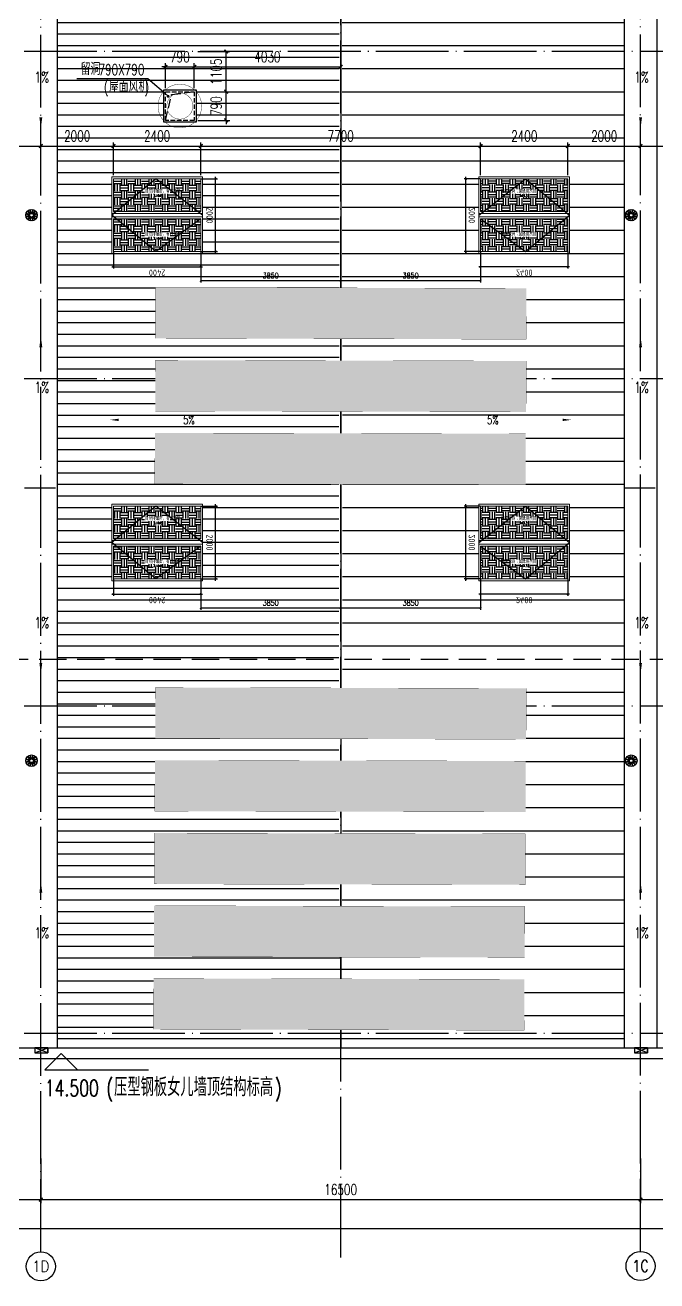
# Model space of a CAD drawing. Extents: x -1313754 to 847533, y 489853 to 941203.
# Drawn here: x 322113 to 339496, y 735017 to 769546 of the extents above; entities that cross this region are included whole.
import ezdxf
from ezdxf.enums import TextEntityAlignment as Align

# ---------------------------------------------------------------- set-up
doc = ezdxf.new("R2010")
doc.units = 0
doc.header["$LTSCALE"] = 1000
doc.header["$MEASUREMENT"] = 0
for name, pattern in [('DASH', [0.35, 0.25, -0.1]), ('DOTE', [2.42, 2, -0.2, 0.02, -0.2]), ('HIDDEN', [9.525, 6.35, -3.175])]:
    doc.linetypes.add(name, pattern=pattern)
doc.layers.get('Defpoints').update_dxf_attribs({"color": 210})
for name, color, linetype in [('99平面图例外参$0$A-HATCH-2', 251, 'Continuous'), ('A-AXIS-D', 1, 'Continuous'), ('A-AXIS-DOTE', 14, 'DOTE'), ('A-AXIS-DP', 126, 'Continuous'), ('A-AXIS-SYMB', 3, 'Continuous'), ('A-DRAIN', 142, 'Continuous'), ('A-HATCH-2', 251, 'Continuous'), ('A-LIN-V', 9, 'Continuous'), ('A-SFCE', 30, 'Continuous'), ('A-WINDOW', 140, 'Continuous'), ('AS-COLN', 6, 'Continuous'), ('AS-WALL', 40, 'Continuous'), ('AS-结构边线层', 200, 'Continuous'), ('DIM_SYMB', 3, 'Continuous'), ('E-电气标注', 84, 'Continuous'), ('PUB_TEXT', 7, 'Continuous'), ('SPACE', 7, 'Continuous'), ('SPACE_HATCH', 8, 'Continuous'), ('参考线', 8, 'Continuous'), ('外框', 1, 'HIDDEN'), ('暖通', 7, 'Continuous'), ('虹吸溢流', 3, 'Continuous'), ('虹吸雨水斗', 6, 'Continuous'), ('虹吸雨水标注XT', 7, 'Continuous')]:
    doc.layers.add(name, color=color, linetype=linetype)
doc.layers.add('A-加建区域', color=47, linetype='Continuous', plot=False)
doc.layers.add('成型线', color=3, linetype='Continuous', lineweight=18)
doc.styles.add('_TCH_AXIS', font='COMPLEX', dxfattribs={"bigfont": 'GBCBIG'})
doc.styles.add('_TCH_DIM', font='SIMPLEX', dxfattribs={"bigfont": 'GBCBIG'})
doc.styles.add('_TCH_DIM_T3', font='SIMPLEX', dxfattribs={"width": 0.705882, "bigfont": 'GBCBIG'})
doc.styles.add('_TCH_SPACE', font='SIMPLEX', dxfattribs={"height": 5, "bigfont": 'GBCBIG'})
doc.styles.get("Standard").update_dxf_attribs({"font": 'gbenor.shx', "bigfont": 'gbcbig.shx'})
doc.dimstyles.new('_TCH_ARCH&&100', dxfattribs={"dimtxt": 297.5, "dimasz": 100, "dimexe": 100, "dimexo": 100, "dimgap": 126.25, "dimtad": 1, "dimdec": 0, "dimzin": 0, "dimdsep": 46, "dimtxsty": '_TCH_DIM_T3', "dimblk": 'ARCHTICK', "dimcen": 0.09, "dimclrt": 7, "dimazin": 2, "dimtfac": 1, "dimtdec": 0, "dimtix": 1, "dimtmove": 2, "dimatfit": 3, "dimfxl": 0, "dimtolj": 1, "dimtzin": 0, "dimarcsym": 0})
doc.dimstyles.new('_TCH_ARCH&&50', dxfattribs={"dimtxt": 148.75, "dimasz": 50, "dimexe": 50, "dimexo": 50, "dimgap": 63.125, "dimtad": 1, "dimdec": 0, "dimzin": 0, "dimdsep": 46, "dimtxsty": '_TCH_DIM_T3', "dimblk": 'ARCHTICK', "dimcen": 0.09, "dimclrt": 7, "dimazin": 2, "dimtfac": 1, "dimtdec": 0, "dimtix": 1, "dimtmove": 2, "dimatfit": 3, "dimfxl": 0, "dimtolj": 1, "dimtzin": 0, "dimarcsym": 0})
doc.dimstyles.new('_TCH_ARCH&&80', dxfattribs={"dimtxt": 238, "dimasz": 80, "dimexe": 80, "dimexo": 80, "dimgap": 101, "dimtad": 1, "dimdec": 0, "dimzin": 0, "dimdsep": 46, "dimtxsty": '_TCH_DIM_T3', "dimblk": 'ARCHTICK', "dimcen": 0.09, "dimclrt": 7, "dimazin": 2, "dimtfac": 1, "dimtdec": 0, "dimtix": 1, "dimtmove": 2, "dimatfit": 3, "dimfxl": 0, "dimtolj": 1, "dimtzin": 0, "dimarcsym": 0})
pattern_1 = [(0, (0, 0), (187.5, 187.5), [187.5, -187.5]), (0, (0, 70.31), (187.5, 187.5), [187.5, -187.5]), (0, (0, 140.62), (187.5, 187.5), [187.5, -187.5]), (90, (23.44, 164.06), (-187.5, 187.5), [187.5, -187.5]), (90, (93.75, 164.06), (-187.5, 187.5), [187.5, -187.5]), (90, (164.06, 164.06), (-187.5, 187.5), [187.5, -187.5])]

# ---------------------------------------------------------------- blocks, each defined once
blk = doc.blocks.new('rrrrrrrrrrrrrrrrrrrrr')
at = {"layer": 'A-HATCH-2'}
h = blk.add_hatch(dxfattribs=at)
h.set_pattern_fill('ANSI31', color=256, scale=200, angle=135)
h.set_pattern_definition([(180, (-500100, 0), (-3e-14, -317.5), [])])
h.paths.add_polyline_path([(-177104.2, 832220), (-169304.2, 832220), (-169304.2, 830430), (-169359, 746374.3), (-169304.2, 741420), (-177104.2, 741420)])
h = blk.add_hatch(dxfattribs=at)
h.set_pattern_fill('ANSI31', color=256, scale=400, angle=135)
h.set_pattern_definition([(180, (-500100, 0), (-6e-14, -635), [])])
h.paths.add_polyline_path([(-161504.2, 832220), (-169304.2, 832220), (-169304.2, 830430), (-169249.4, 746374.3), (-169304.2, 741420), (-161504.2, 741420)])
at = {"layer": 'A-AXIS-SYMB'}
for p, q in [((-176992.6, 741270), (-177442.6, 740820)), ((-176992.6, 741270), (-176542.6, 740820)), ((-177442.6, 740820), (-174592.6, 740820))]:
    blk.add_line(p, q, dxfattribs=at)
for points in [[(-173720, 758691.6, 0, 0, 0), (-175650, 758691.6, 0, 64, 0), (-175410, 758691.6, 0, 0, 0)], [(-164888.4, 758691.6, 0, 0, 0), (-162958.4, 758691.6, 0, 64, 0), (-163198.4, 758691.6, 0, 0, 0)]]:
    blk.add_lwpolyline(points, format="xyseb", dxfattribs=at)
at = {"layer": 'A-LIN-V'}
for points in [[(-177104.2, 832220), (-177104.2, 741420)], [(-161504.2, 832220), (-161504.2, 741420)], [(-160604.2, 832220), (-160604.2, 741420)]]:
    blk.add_lwpolyline(points, dxfattribs=at)
at = {"layer": 'A-SFCE'}
blk.add_line((-169304.2, 832220), (-169304.2, 741420), dxfattribs=at)
for points in [[(-144154.1, 741120), (-254654.1, 741120), (-254654.1, 757820)], [(-144154.1, 741420), (-254354.1, 741420), (-254354.1, 757520)]]:
    blk.add_lwpolyline(points, dxfattribs=at)
at = {"layer": 'PUB_TEXT', "style": '_TCH_DIM', "width": 0.705882}
for s, height, p in [('5%', 238, (-173636, 758572.6)), ('5%', 238, (-165276.4, 758572.6)), ('14.500', 446.25, (-177443.4, 740095)), ('(', 446.2, (-175748.4, 740095)), (')', 446.2, (-171115, 740095))]:
    blk.add_text(s, height=height, dxfattribs=at).set_placement(p)
at = {"layer": 'PUB_TEXT', "style": '_TCH_DIM'}
blk.add_text('压型钢板女儿墙顶结构标高', height=506.383, dxfattribs=at).set_placement((-175538.4, 740095))
blk = doc.blocks.new('_ArchTick')
at = {"color": 0, "linetype": 'ByBlock', "const_width": 0.4}
blk.add_lwpolyline([(-0.5, -0.5), (0.5, 0.5)], dxfattribs=at)
blk = doc.blocks.new('44')
at = {"layer": 'A-AXIS-DP', "color": 1}
for p, q in [((280302, 745270), (280302, 747370)), ((277446, 744900), (279946, 744900))]:
    blk.add_line(p, q, dxfattribs=at)
for p, xscale, yscale, zscale, rotation in [((280302, 747320), -50.00000000000003, 50.00000000000003, 50.00000000000001, 270), ((280302, 745320), -50.00000000000001, 50.00000000000001, 50.00000000000001, 90), ((279896, 744900), -50, 50, 50, 180)]:
    blk.add_blockref('_ArchTick', p, dxfattribs=dict(at, xscale=xscale, yscale=yscale, zscale=zscale, rotation=rotation))
at = {"layer": 'A-AXIS-DP', "color": 1, "xscale": -50, "yscale": 50, "zscale": 50}
blk.add_blockref('_ArchTick', (277496, 744900), dxfattribs=at)
at = {"layer": 'A-AXIS-DP', "color": 1, "insert": (278696, 744737), "char_height": 175, "attachment_point": 5, "rotation": 180}
blk.add_mtext('\\A1;2400', dxfattribs=at)
blk.add_wipeout([(277446, 745270), (279946, 745270), (279946, 747370), (277446, 747370)]).dxf.layer = '参考线'
at = {"layer": 'SPACE_HATCH'}
h = blk.add_hatch(dxfattribs=at)
h.set_pattern_fill('土壤', color=1, scale=50, style=0)
h.set_pattern_definition(pattern_1)
h.paths.add_polyline_path([(277496, 746420), (279896, 746420), (279896, 747320), (277496, 747320)])
h.paths.add_polyline_path([(278352, 746904), (279057, 746904), (279057, 747034), (278352, 747034)])
h.paths.add_polyline_path([(278591, 746811), (278817, 746811), (278817, 746895), (278591, 746895)])
h = blk.add_hatch(dxfattribs=at)
h.set_pattern_fill('土壤', color=1, scale=50, style=0)
h.set_pattern_definition(pattern_1)
h.paths.add_polyline_path([(277496, 746220), (279896, 746220), (279896, 745320), (277496, 745320)])
h.paths.add_polyline_path([(278352, 745724), (279057, 745724), (279057, 745854), (278352, 745854)])
h.paths.add_polyline_path([(278591, 745631), (278817, 745631), (278817, 745715), (278591, 745715)])
at = {"layer": 'A-AXIS-DP', "color": 1}
for p, q in [((279906, 747320), (280352, 747320)), ((277496, 745320), (277496, 744850)), ((279896, 745320), (279896, 744850)), ((279906, 745320), (280352, 745320))]:
    blk.add_line(p, q, dxfattribs=at)
at = {"layer": '外框'}
for points in [[(279946, 746320), (278658, 747320), (277446, 746320)], [(279896, 746220), (278658, 745320), (277446, 746320)]]:
    blk.add_lwpolyline(points, dxfattribs=at)
at = {"layer": '成型线'}
for p, q in [((279946, 745270), (279946, 747370)), ((277446, 746370), (279946, 746370)), ((277446, 746270), (279946, 746270)), ((277496, 746420), (279896, 746420)), ((277496, 746220), (279896, 746220))]:
    blk.add_line(p, q, dxfattribs=at)
for points in [[(279946, 745270), (277446, 745270), (277446, 747370), (279946, 747370)], [(277496, 746420), (277496, 747320), (279896, 747320), (279896, 746420)], [(279896, 746220), (279896, 745320), (277496, 745320), (277496, 746220)]]:
    blk.add_lwpolyline(points, dxfattribs=at)
at = {"layer": 'A-AXIS-DP', "color": 1, "insert": (280139, 746320), "char_height": 175, "attachment_point": 5, "rotation": 270}
blk.add_mtext('\\A1;2000', dxfattribs=at)
at = {"layer": 'SPACE', "color": 1, "style": '_TCH_SPACE'}
for p in [(278365, 746930), (278365, 745750)]:
    blk.add_text('自然排烟窗，有效面积', height=96.5, dxfattribs=at).set_placement(p)
at = {"layer": 'SPACE', "color": 1, "style": '_TCH_SPACE', "width": 0.705882}
for s, height, p in [('2.16m', 59.5, (278600, 746828)), ('2', 29.8, (278792, 746863)), ('2.16m', 59.5, (278600, 745648)), ('2', 29.8, (278792, 745683))]:
    blk.add_text(s, height=height, dxfattribs=at).set_placement(p)
blk = doc.blocks.new('*D2540')
at = {"layer": 'A-WINDOW', "color": 0, "lineweight": -2}
for p, q in [((293946, 817220), (293946, 816470)), ((297796, 817220), (297796, 816470)), ((293946, 816520), (297796, 816520))]:
    blk.add_line(p, q, dxfattribs=at)
at = {"layer": 'Defpoints', "color": 0}
for p in [(293946, 817270), (297796, 817270), (297796, 816520)]:
    blk.add_point(p, dxfattribs=at)
at = {"layer": 'A-WINDOW', "color": 0, "lineweight": -2, "xscale": 50, "yscale": 50, "zscale": 50, "rotation": 180}
blk.add_blockref('_ArchTick', (293946, 816520), dxfattribs=at)
at = {"layer": 'A-WINDOW', "color": 0, "lineweight": -2, "xscale": 50, "yscale": 50, "zscale": 50}
blk.add_blockref('_ArchTick', (297796, 816520), dxfattribs=at)
at = {"layer": 'A-WINDOW', "color": 7, "insert": (295871, 816658), "char_height": 148.8, "attachment_point": 5, "style": '_TCH_DIM_T3'}
blk.add_mtext('\\A1;3850', dxfattribs=at)
blk = doc.blocks.new('*D2541')
at = {"layer": 'A-WINDOW', "color": 0, "lineweight": -2}
for p, q in [((297796, 817220), (297796, 816470)), ((301646, 817220), (301646, 816470)), ((297796, 816520), (301646, 816520))]:
    blk.add_line(p, q, dxfattribs=at)
at = {"layer": 'Defpoints', "color": 0}
for p in [(297796, 817270), (301646, 817270), (301646, 816520)]:
    blk.add_point(p, dxfattribs=at)
at = {"layer": 'A-WINDOW', "color": 0, "lineweight": -2, "xscale": 50, "yscale": 50, "zscale": 50, "rotation": 180}
blk.add_blockref('_ArchTick', (297796, 816520), dxfattribs=at)
at = {"layer": 'A-WINDOW', "color": 0, "lineweight": -2, "xscale": 50, "yscale": 50, "zscale": 50}
blk.add_blockref('_ArchTick', (301646, 816520), dxfattribs=at)
at = {"layer": 'A-WINDOW', "color": 7, "insert": (299721, 816658), "char_height": 148.8, "attachment_point": 5, "style": '_TCH_DIM_T3'}
blk.add_mtext('\\A1;3850', dxfattribs=at)
blk = doc.blocks.new('*D2188')
at = {"layer": 'A-AXIS-DP', "color": 0, "lineweight": -2}
for p, q in [((320546, 765420), (320546, 766320)), ((320546, 766220), (322546, 766220)), ((322546, 765420), (322546, 766320))]:
    blk.add_line(p, q, dxfattribs=at)
at = {"layer": 'Defpoints', "color": 0}
for p in [(322546, 766220), (320546, 765320), (322546, 765320)]:
    blk.add_point(p, dxfattribs=at)
at = {"layer": 'A-AXIS-DP', "color": 0, "lineweight": -2, "xscale": 100, "yscale": 100, "zscale": 100, "rotation": 180}
blk.add_blockref('_ArchTick', (320546, 766220), dxfattribs=at)
at = {"layer": 'A-AXIS-DP', "color": 0, "lineweight": -2, "xscale": 100, "yscale": 100, "zscale": 100}
blk.add_blockref('_ArchTick', (322546, 766220), dxfattribs=at)
at = {"layer": 'A-AXIS-DP', "color": 7, "insert": (321546, 766495), "char_height": 297.5, "attachment_point": 5, "style": '_TCH_DIM_T3'}
blk.add_mtext('\\A1;2000', dxfattribs=at)
blk = doc.blocks.new('*D2189')
at = {"layer": 'A-AXIS-DP', "color": 0, "lineweight": -2}
for p, q in [((322546, 765420), (322546, 766320)), ((322546, 766220), (324546, 766220)), ((324546, 765420), (324546, 766320))]:
    blk.add_line(p, q, dxfattribs=at)
at = {"layer": 'Defpoints', "color": 0}
for p in [(324546, 766220), (322546, 765320), (324546, 765320)]:
    blk.add_point(p, dxfattribs=at)
at = {"layer": 'A-AXIS-DP', "color": 0, "lineweight": -2, "xscale": 100, "yscale": 100, "zscale": 100, "rotation": 180}
blk.add_blockref('_ArchTick', (322546, 766220), dxfattribs=at)
at = {"layer": 'A-AXIS-DP', "color": 0, "lineweight": -2, "xscale": 100, "yscale": 100, "zscale": 100}
blk.add_blockref('_ArchTick', (324546, 766220), dxfattribs=at)
at = {"layer": 'A-AXIS-DP', "color": 7, "insert": (323546, 766495), "char_height": 297.5, "attachment_point": 5, "style": '_TCH_DIM_T3'}
blk.add_mtext('\\A1;2000', dxfattribs=at)
blk = doc.blocks.new('*D2190')
at = {"layer": 'A-AXIS-DP', "color": 0, "lineweight": -2}
for p, q in [((324546, 765420), (324546, 766320)), ((324546, 766220), (326946, 766220)), ((326946, 765420), (326946, 766320))]:
    blk.add_line(p, q, dxfattribs=at)
at = {"layer": 'Defpoints', "color": 0}
for p in [(326946, 766220), (324546, 765320), (326946, 765320)]:
    blk.add_point(p, dxfattribs=at)
at = {"layer": 'A-AXIS-DP', "color": 0, "lineweight": -2, "xscale": 100, "yscale": 100, "zscale": 100, "rotation": 180}
blk.add_blockref('_ArchTick', (324546, 766220), dxfattribs=at)
at = {"layer": 'A-AXIS-DP', "color": 0, "lineweight": -2, "xscale": 100, "yscale": 100, "zscale": 100}
blk.add_blockref('_ArchTick', (326946, 766220), dxfattribs=at)
at = {"layer": 'A-AXIS-DP', "color": 7, "insert": (325746, 766495), "char_height": 297.5, "attachment_point": 5, "style": '_TCH_DIM_T3'}
blk.add_mtext('\\A1;2400', dxfattribs=at)
blk = doc.blocks.new('*D2191')
at = {"layer": 'A-AXIS-DP', "color": 0, "lineweight": -2}
for p, q in [((326946, 765420), (326946, 766320)), ((326946, 766220), (334646, 766220)), ((334646, 765420), (334646, 766320))]:
    blk.add_line(p, q, dxfattribs=at)
at = {"layer": 'Defpoints', "color": 0}
for p in [(334646, 766220), (326946, 765320), (334646, 765320)]:
    blk.add_point(p, dxfattribs=at)
at = {"layer": 'A-AXIS-DP', "color": 0, "lineweight": -2, "xscale": 100, "yscale": 100, "zscale": 100, "rotation": 180}
blk.add_blockref('_ArchTick', (326946, 766220), dxfattribs=at)
at = {"layer": 'A-AXIS-DP', "color": 0, "lineweight": -2, "xscale": 100, "yscale": 100, "zscale": 100}
blk.add_blockref('_ArchTick', (334646, 766220), dxfattribs=at)
at = {"layer": 'A-AXIS-DP', "color": 7, "insert": (330796, 766495), "char_height": 297.5, "attachment_point": 5, "style": '_TCH_DIM_T3'}
blk.add_mtext('\\A1;7700', dxfattribs=at)
blk = doc.blocks.new('*D2192')
at = {"layer": 'A-AXIS-DP', "color": 0, "lineweight": -2}
for p, q in [((334646, 765420), (334646, 766320)), ((334646, 766220), (337046, 766220)), ((337046, 765420), (337046, 766320))]:
    blk.add_line(p, q, dxfattribs=at)
at = {"layer": 'Defpoints', "color": 0}
for p in [(337046, 766220), (334646, 765320), (337046, 765320)]:
    blk.add_point(p, dxfattribs=at)
at = {"layer": 'A-AXIS-DP', "color": 0, "lineweight": -2, "xscale": 100, "yscale": 100, "zscale": 100, "rotation": 180}
blk.add_blockref('_ArchTick', (334646, 766220), dxfattribs=at)
at = {"layer": 'A-AXIS-DP', "color": 0, "lineweight": -2, "xscale": 100, "yscale": 100, "zscale": 100}
blk.add_blockref('_ArchTick', (337046, 766220), dxfattribs=at)
at = {"layer": 'A-AXIS-DP', "color": 7, "insert": (335846, 766495), "char_height": 297.5, "attachment_point": 5, "style": '_TCH_DIM_T3'}
blk.add_mtext('\\A1;2400', dxfattribs=at)
blk = doc.blocks.new('*D2193')
at = {"layer": 'A-AXIS-DP', "color": 0, "lineweight": -2}
for p, q in [((337046, 765420), (337046, 766320)), ((337046, 766220), (339046, 766220)), ((339046, 765420), (339046, 766320))]:
    blk.add_line(p, q, dxfattribs=at)
at = {"layer": 'Defpoints', "color": 0}
for p in [(339046, 766220), (337046, 765320), (339046, 765320)]:
    blk.add_point(p, dxfattribs=at)
at = {"layer": 'A-AXIS-DP', "color": 0, "lineweight": -2, "xscale": 100, "yscale": 100, "zscale": 100, "rotation": 180}
blk.add_blockref('_ArchTick', (337046, 766220), dxfattribs=at)
at = {"layer": 'A-AXIS-DP', "color": 0, "lineweight": -2, "xscale": 100, "yscale": 100, "zscale": 100}
blk.add_blockref('_ArchTick', (339046, 766220), dxfattribs=at)
at = {"layer": 'A-AXIS-DP', "color": 7, "insert": (338046, 766495), "char_height": 297.5, "attachment_point": 5, "style": '_TCH_DIM_T3'}
blk.add_mtext('\\A1;2000', dxfattribs=at)
blk = doc.blocks.new('*D2194')
at = {"layer": 'A-AXIS-DP', "color": 0, "lineweight": -2}
for p, q in [((339046, 765420), (339046, 766320)), ((339046, 766220), (341046, 766220)), ((341046, 765420), (341046, 766320))]:
    blk.add_line(p, q, dxfattribs=at)
at = {"layer": 'Defpoints', "color": 0}
for p in [(341046, 766220), (339046, 765320), (341046, 765320)]:
    blk.add_point(p, dxfattribs=at)
at = {"layer": 'A-AXIS-DP', "color": 0, "lineweight": -2, "xscale": 100, "yscale": 100, "zscale": 100, "rotation": 180}
blk.add_blockref('_ArchTick', (339046, 766220), dxfattribs=at)
at = {"layer": 'A-AXIS-DP', "color": 0, "lineweight": -2, "xscale": 100, "yscale": 100, "zscale": 100}
blk.add_blockref('_ArchTick', (341046, 766220), dxfattribs=at)
at = {"layer": 'A-AXIS-DP', "color": 7, "insert": (340046, 766495), "char_height": 297.5, "attachment_point": 5, "style": '_TCH_DIM_T3'}
blk.add_mtext('\\A1;2000', dxfattribs=at)
blk = doc.blocks.new('*D1376')
at = {"layer": 'A-AXIS-D', "color": 0, "lineweight": -2}
for p, q in [((26782, -66440), (26782, -67667)), ((43282, -66440), (43282, -67667)), ((26782, -67567), (43282, -67567))]:
    blk.add_line(p, q, dxfattribs=at)
at = {"layer": 'Defpoints', "color": 0}
for p in [(26782, -66340), (43282, -66340), (43282, -67567)]:
    blk.add_point(p, dxfattribs=at)
at = {"layer": 'A-AXIS-D', "color": 0, "lineweight": -2, "xscale": 100, "yscale": 100, "zscale": 100, "rotation": 180}
blk.add_blockref('_ArchTick', (26782, -67567), dxfattribs=at)
at = {"layer": 'A-AXIS-D', "color": 0, "lineweight": -2, "xscale": 100, "yscale": 100, "zscale": 100}
blk.add_blockref('_ArchTick', (43282, -67567), dxfattribs=at)
at = {"layer": 'A-AXIS-D', "color": 7, "insert": (35032, -67292), "char_height": 297.5, "attachment_point": 5, "style": '_TCH_DIM_T3'}
blk.add_mtext('\\A1;16500', dxfattribs=at)
blk = doc.blocks.new('*D1377')
at = {"layer": 'A-AXIS-D', "color": 0, "lineweight": -2}
for p, q in [((43282, -66440), (43282, -67667)), ((59782, -66440), (59782, -67667)), ((43282, -67567), (59782, -67567))]:
    blk.add_line(p, q, dxfattribs=at)
at = {"layer": 'Defpoints', "color": 0}
for p in [(43282, -66340), (59782, -66340), (59782, -67567)]:
    blk.add_point(p, dxfattribs=at)
at = {"layer": 'A-AXIS-D', "color": 0, "lineweight": -2, "xscale": 100, "yscale": 100, "zscale": 100, "rotation": 180}
blk.add_blockref('_ArchTick', (43282, -67567), dxfattribs=at)
at = {"layer": 'A-AXIS-D', "color": 0, "lineweight": -2, "xscale": 100, "yscale": 100, "zscale": 100}
blk.add_blockref('_ArchTick', (59782, -67567), dxfattribs=at)
at = {"layer": 'A-AXIS-D', "color": 7, "insert": (51532, -67292), "char_height": 297.5, "attachment_point": 5, "style": '_TCH_DIM_T3'}
blk.add_mtext('\\A1;16500', dxfattribs=at)
blk = doc.blocks.new('*D1378')
at = {"layer": 'A-AXIS-D', "color": 0, "lineweight": -2}
for p, q in [((59782, -66440), (59782, -67667)), ((76282, -66440), (76282, -67667)), ((59782, -67567), (76282, -67567))]:
    blk.add_line(p, q, dxfattribs=at)
at = {"layer": 'Defpoints', "color": 0}
for p in [(59782, -66340), (76282, -66340), (76282, -67567)]:
    blk.add_point(p, dxfattribs=at)
at = {"layer": 'A-AXIS-D', "color": 0, "lineweight": -2, "xscale": 100, "yscale": 100, "zscale": 100, "rotation": 180}
blk.add_blockref('_ArchTick', (59782, -67567), dxfattribs=at)
at = {"layer": 'A-AXIS-D', "color": 0, "lineweight": -2, "xscale": 100, "yscale": 100, "zscale": 100}
blk.add_blockref('_ArchTick', (76282, -67567), dxfattribs=at)
at = {"layer": 'A-AXIS-D', "color": 7, "insert": (68032, -67292), "char_height": 297.5, "attachment_point": 5, "style": '_TCH_DIM_T3'}
blk.add_mtext('\\A1;16500', dxfattribs=at)
blk = doc.blocks.new('*D1383')
at = {"layer": 'A-AXIS-D', "color": 0, "lineweight": -2}
for p, q in [((-33818, -66540), (-33818, -68467)), ((92682, -66540), (92682, -68467)), ((-33818, -68367), (92682, -68367))]:
    blk.add_line(p, q, dxfattribs=at)
at = {"layer": 'Defpoints', "color": 0}
for p in [(-33818, -66440), (92682, -66440), (92682, -68367)]:
    blk.add_point(p, dxfattribs=at)
at = {"layer": 'A-AXIS-D', "color": 0, "lineweight": -2, "xscale": 100, "yscale": 100, "zscale": 100, "rotation": 180}
blk.add_blockref('_ArchTick', (-33818, -68367), dxfattribs=at)
at = {"layer": 'A-AXIS-D', "color": 0, "lineweight": -2, "xscale": 100, "yscale": 100, "zscale": 100}
blk.add_blockref('_ArchTick', (92682, -68367), dxfattribs=at)
at = {"layer": 'A-AXIS-D', "color": 7, "insert": (29432, -68092), "char_height": 297.5, "attachment_point": 5, "style": '_TCH_DIM_T3'}
blk.add_mtext('\\A1;126500', dxfattribs=at)
blk = doc.blocks.new('*D1502')
at = {"layer": 'A-AXIS-DP', "color": 0, "lineweight": -2}
for p, q in [((51532, -62670), (51532, -62150)), ((54732, -62670), (54732, -62150)), ((51532, -62230), (54732, -62230))]:
    blk.add_line(p, q, dxfattribs=at)
at = {"layer": 'Defpoints', "color": 0}
for p in [(54732, -62230), (51532, -62750), (54732, -62750)]:
    blk.add_point(p, dxfattribs=at)
at = {"layer": 'A-AXIS-DP', "color": 0, "lineweight": -2, "xscale": 80, "yscale": 80, "zscale": 80, "rotation": 180}
blk.add_blockref('_ArchTick', (51532, -62230), dxfattribs=at)
at = {"layer": 'A-AXIS-DP', "color": 0, "lineweight": -2, "xscale": 80, "yscale": 80, "zscale": 80}
blk.add_blockref('_ArchTick', (54732, -62230), dxfattribs=at)
at = {"layer": 'A-AXIS-DP', "color": 7, "insert": (53132, -62010), "char_height": 238, "attachment_point": 5, "style": '_TCH_DIM_T3'}
blk.add_mtext('\\A1;3200', dxfattribs=at)
blk = doc.blocks.new('*D1503')
at = {"layer": 'A-AXIS-DP', "color": 0, "lineweight": -2}
for p, q in [((48332, -62670), (48332, -62150)), ((51532, -62670), (51532, -62150)), ((48332, -62230), (51532, -62230))]:
    blk.add_line(p, q, dxfattribs=at)
at = {"layer": 'Defpoints', "color": 0}
for p in [(51532, -62230), (48332, -62750), (51532, -62750)]:
    blk.add_point(p, dxfattribs=at)
at = {"layer": 'A-AXIS-DP', "color": 0, "lineweight": -2, "xscale": 80, "yscale": 80, "zscale": 80, "rotation": 180}
blk.add_blockref('_ArchTick', (48332, -62230), dxfattribs=at)
at = {"layer": 'A-AXIS-DP', "color": 0, "lineweight": -2, "xscale": 80, "yscale": 80, "zscale": 80}
blk.add_blockref('_ArchTick', (51532, -62230), dxfattribs=at)
at = {"layer": 'A-AXIS-DP', "color": 7, "insert": (49932, -62010), "char_height": 238, "attachment_point": 5, "style": '_TCH_DIM_T3'}
blk.add_mtext('\\A1;3200', dxfattribs=at)
blk = doc.blocks.new('*D138')
at = {"layer": 'A-AXIS-DP', "color": 0, "lineweight": -2}
for p, q in [((-495, 395), (-1374, 395)), ((-1274, 395), (-1274, 495)), ((-1274, 395), (-1274, -395)), ((-495, -395), (-1374, -395)), ((-1274, -395), (-1274, -495))]:
    blk.add_line(p, q, dxfattribs=at)
at = {"layer": 'Defpoints', "color": 0}
for p in [(-395, 395), (-1274, -395), (-395, -395)]:
    blk.add_point(p, dxfattribs=at)
at = {"layer": 'A-AXIS-DP', "color": 0, "lineweight": -2, "xscale": 100, "yscale": 100, "zscale": 100}
for p, rotation in [((-1274, 395), 270), ((-1274, -395), 90)]:
    blk.add_blockref('_ArchTick', p, dxfattribs=dict(at, rotation=rotation))
at = {"layer": 'A-AXIS-DP', "color": 7, "insert": (-999, 0), "char_height": 297.5, "attachment_point": 5, "rotation": 270, "style": '_TCH_DIM_T3'}
blk.add_mtext('\\A1;790', dxfattribs=at)
blk = doc.blocks.new('*D139')
at = {"layer": 'A-AXIS-DP', "color": 0, "lineweight": -2}
for p, q in [((-395, -495), (-395, -1178)), ((395, -495), (395, -1178)), ((-395, -1078), (-495, -1078)), ((395, -1078), (-395, -1078)), ((395, -1078), (495, -1078))]:
    blk.add_line(p, q, dxfattribs=at)
at = {"layer": 'Defpoints', "color": 0}
for p in [(-395, -395), (395, -395), (-395, -1078)]:
    blk.add_point(p, dxfattribs=at)
at = {"layer": 'A-AXIS-DP', "color": 0, "lineweight": -2, "xscale": 100, "yscale": 100, "zscale": 100}
blk.add_blockref('_ArchTick', (-395, -1078), dxfattribs=at)
at = {"layer": 'A-AXIS-DP', "color": 0, "lineweight": -2, "xscale": 100, "yscale": 100, "zscale": 100, "rotation": 180}
blk.add_blockref('_ArchTick', (395, -1078), dxfattribs=at)
at = {"layer": 'A-AXIS-DP', "color": 7, "insert": (0, -1353), "char_height": 297.5, "attachment_point": 5, "rotation": 180, "style": '_TCH_DIM_T3'}
blk.add_mtext('\\A1;790', dxfattribs=at)
blk = doc.blocks.new('*D2362')
at = {"layer": 'A-AXIS-DP', "color": 0, "lineweight": -2}
for p, q in [((326766, 767815), (326766, 768498)), ((326766, 768398), (330796, 768398)), ((330796, 767815), (330796, 768498))]:
    blk.add_line(p, q, dxfattribs=at)
at = {"layer": 'Defpoints', "color": 0}
for p in [(330796, 768398), (326766, 767715), (330796, 767715)]:
    blk.add_point(p, dxfattribs=at)
at = {"layer": 'A-AXIS-DP', "color": 0, "lineweight": -2, "xscale": 100, "yscale": 100, "zscale": 100, "rotation": 180}
blk.add_blockref('_ArchTick', (326766, 768398), dxfattribs=at)
at = {"layer": 'A-AXIS-DP', "color": 0, "lineweight": -2, "xscale": 100, "yscale": 100, "zscale": 100}
blk.add_blockref('_ArchTick', (330796, 768398), dxfattribs=at)
at = {"layer": 'A-AXIS-DP', "color": 7, "insert": (328781, 768673), "char_height": 297.5, "attachment_point": 5, "style": '_TCH_DIM_T3'}
blk.add_mtext('\\A1;4030', dxfattribs=at)
blk = doc.blocks.new('*D2363')
at = {"layer": 'A-AXIS-DP', "color": 0, "lineweight": -2}
for p, q in [((326866, 768820), (327745, 768820)), ((327645, 767715), (327645, 768820)), ((326866, 767715), (327745, 767715))]:
    blk.add_line(p, q, dxfattribs=at)
at = {"layer": 'Defpoints', "color": 0}
for p in [(326766, 768820), (327645, 768820), (326766, 767715)]:
    blk.add_point(p, dxfattribs=at)
at = {"layer": 'A-AXIS-DP', "color": 0, "lineweight": -2, "xscale": 100, "yscale": 100, "zscale": 100}
for p, rotation in [((327645, 768820), 90), ((327645, 767715), 270)]:
    blk.add_blockref('_ArchTick', p, dxfattribs=dict(at, rotation=rotation))
at = {"layer": 'A-AXIS-DP', "color": 7, "insert": (327370, 768267), "char_height": 297.5, "attachment_point": 5, "rotation": 90, "style": '_TCH_DIM_T3'}
blk.add_mtext('\\A1;1105', dxfattribs=at)
blk = doc.blocks.new('w42343eeee')
blk.add_wipeout([(367285, 568212), (365883, 568215), (365906, 578415), (367306, 578412)]).dxf.layer = '参考线'
at = {"layer": '99平面图例外参$0$A-HATCH-2'}
h = blk.add_hatch(dxfattribs=at)
h.set_pattern_fill('ANSI33', color=256, scale=75)
h.set_pattern_definition([(45, (1135667.22, 924695.12), (-168.3798, 168.3798), []), (45, (1135835.6, 924695.12), (-168.3798, 168.3798), [119.0625, -59.53125])])
h.paths.add_polyline_path([(366843, 550430), (365843, 550432)])
h.paths.add_polyline_path([(365906, 578415), (367306, 578412), (367283, 568212), (365883, 568215)])
at = {"layer": 'E-电气标注', "color": 1, "const_width": 5}
blk.add_lwpolyline([(365906, 578415), (365883, 568215), (367283, 568212), (367306, 578412)], close=True, dxfattribs=at)
blk = doc.blocks.new('w242343')
at = {"layer": 'A-SFCE', "rotation": 270.1299680659603}
for p in [(40598239435.999367, 3386153525.761409), (40598239436.395271, 3386151525.764611), (40598239428.410339, 3386149525.766155), (40598239456.785843, 3386142525.794295), (40598239448.80101, 3386140525.795837), (40598239440.816177, 3386138525.797379), (40598239432.831337, 3386136525.798921), (40598239424.846512, 3386134525.800463)]:
    blk.add_blockref('w42343eeee', p, dxfattribs=at)
for p in [(40598222936.041817, 3386153488.333325), (40598222936.437721, 3386151488.336527), (40598222928.452797, 3386149488.338071), (40598222956.828293, 3386142488.36621), (40598222948.84346, 3386140488.367757), (40598222940.858627, 3386138488.369298), (40598222932.873787, 3386136488.37084), (40598222924.888962, 3386134488.372382)]:
    blk.add_blockref('w42343eeee', p, dxfattribs=at)
blk = doc.blocks.new('“奔腾”虹吸雨水斗')
at = {"layer": '虹吸雨水斗', "lineweight": 25}
for p, q in [((946944, 86685), (947028, 86658)), ((947028, 86641), (946944, 86614)), ((947032, 86673), (946946, 86692)), ((946946, 86607), (947032, 86625)), ((946982, 86753), (947040, 86688)), ((947040, 86611), (946982, 86546)), ((947052, 86699), (946987, 86758)), ((946987, 86541), (947052, 86600)), ((947048, 86793), (947066, 86707)), ((947066, 86592), (947048, 86506)), ((947082, 86711), (947055, 86795)), ((947055, 86504), (947082, 86587)), ((947125, 86795), (947098, 86711)), ((947098, 86587), (947125, 86504)), ((947114, 86707), (947132, 86793)), ((947132, 86506), (947114, 86592)), ((947194, 86758), (947128, 86699)), ((947128, 86600), (947194, 86541)), ((947140, 86688), (947199, 86753)), ((947199, 86546), (947140, 86611)), ((947234, 86692), (947148, 86673)), ((947148, 86625), (947234, 86607)), ((947152, 86658), (947236, 86685)), ((947236, 86614), (947152, 86641))]:
    blk.add_line(p, q, dxfattribs=at)
for radius in [150, 47.6]:
    blk.add_circle((947090, 86649), radius, dxfattribs=at)
for centre, start, end in [((947025, 86649), 291.6382, 68.3675), ((947034, 86682), 261.6382, 38.3675), ((947034, 86617), 321.6382, 98.3675), ((947057, 86706), 231.6382, 8.3675), ((947057, 86593), 351.6382, 128.3675), ((947090, 86715), 201.6382, 338.3675), ((947090, 86584), 21.6382, 158.3675), ((947123, 86706), 171.6382, 308.3675), ((947123, 86593), 51.6382, 188.3675), ((947147, 86682), 141.6382, 278.3675), ((947147, 86617), 81.6382, 218.3675), ((947155, 86649), 111.6382, 248.3675)]:
    blk.add_arc(centre, 8.82, start, end, dxfattribs=at)
blk = doc.blocks.new('溢流口')
at = {"layer": '虹吸雨水标注XT'}
for p, q in [((-250, 98), (250, -98)), ((250, 98), (-250, -98)), ((250, -98), (250, 98))]:
    blk.add_line(p, q, dxfattribs=at)
blk.add_lwpolyline([(-250, 98), (250, 98), (250, -98), (-250, -98)], close=True, dxfattribs=at)
blk = doc.blocks.new('w4234233')
at = {"layer": 'A-AXIS-SYMB'}
for points in [[(355546, 826830, 0, 0, 0), (355546, 825680, 0, 80, 0), (355546, 825980, 0, 0, 0)], [(355546, 818810, 0, 0, 0), (355546, 819960, 0, 80, 0), (355546, 819660, 0, 0, 0)]]:
    blk.add_lwpolyline(points, format="xyseb", dxfattribs=at)
at = {"layer": 'PUB_TEXT', "style": '_TCH_DIM', "width": 0.705882}
for p in [(355376, 826935), (355376, 818407)]:
    blk.add_text('1%%%', height=297.5, dxfattribs=at).set_placement(p)
blk = doc.blocks.new('21321423')
at = {"layer": 'A-DRAIN'}
for p, q in [((322096, 756820), (322946, 756820)), ((338596, 756820), (339446, 756820))]:
    blk.add_line(p, q, dxfattribs=at)
at = {"layer": 'A-加建区域'}
for p in [(-33000, -58970), (-16500, -58970), (-33000, -73970), (-16500, -73970)]:
    blk.add_blockref('w4234233', p, dxfattribs=at)
at = {"layer": '虹吸溢流', "ltscale": 200, "xscale": -0.70754716981, "yscale": 0.70754716981, "zscale": 0.70754716981, "rotation": 180}
for p in [(322560, 741354), (339060, 741354)]:
    blk.add_blockref('溢流口', p, dxfattribs=at)
at = {"layer": '虹吸雨水斗', "xscale": 1.061320754715, "yscale": 1.061320754715, "zscale": 1.061320754715}
for p in [(-682877, 672357), (-666377, 672357), (-682877, 657357), (-666377, 657357)]:
    blk.add_blockref('“奔腾”虹吸雨水斗', p, dxfattribs=at)
blk = doc.blocks.new('nr3453464')
at = {"layer": 'A-LIN-V'}
blk.add_blockref('44', (14050, 72000), dxfattribs=at)
at = {"layer": 'A-LIN-V', "xscale": -0.9999999999999998}
blk.add_blockref('44', (581541.6, 72000), dxfattribs=at)
at = {"layer": 'A-WINDOW', "color": 1}
for p1, p2, picture, middle in [((293945.8, 817270), (297795.8, 817270), '*D2540', (295870.8, 816657.5)), ((297795.8, 817270), (301645.8, 817270), '*D2541', (299720.8, 816657.5))]:
    dim = blk.add_aligned_dim(p1=p1, p2=p2, distance=-750, dimstyle='_TCH_ARCH&&50', dxfattribs=at)
    dim.commit()
    dim.dimension.update_dxf_attribs({"geometry": picture, "text_midpoint": middle})
blk = doc.blocks.new('242343243')
at = {"layer": 'A-WINDOW'}
for p in [(33000, -54000), (33000, -63000)]:
    blk.add_blockref('nr3453464', p, dxfattribs=at)
at = {"layer": 'A-AXIS-DP'}
for p1, p2, picture, middle in [((320545.8, 765320), (322545.8, 765320), '*D2188', (321545.8, 766495.1)), ((339045.8, 765320), (341045.8, 765320), '*D2194', (340045.8, 766495.1))]:
    dim = blk.add_aligned_dim(p1=p1, p2=p2, distance=900.1, dimstyle='_TCH_ARCH&&100', dxfattribs=at)
    dim.commit()
    dim.dimension.update_dxf_attribs({"geometry": picture, "text_midpoint": middle})
for p1, p2, picture, middle in [((322545.8, 765320), (324545.8, 765320), '*D2189', (323545.8, 766495.1)), ((324545.8, 765320), (326945.8, 765320), '*D2190', (325745.8, 766495.1)), ((326945.8, 765320), (334645.8, 765320), '*D2191', (330795.8, 766495.1)), ((334645.8, 765320), (337045.8, 765320), '*D2192', (335845.8, 766495.1)), ((337045.8, 765320), (339045.8, 765320), '*D2193', (338045.8, 766495.1))]:
    dim = blk.add_aligned_dim(p1=p1, p2=p2, distance=900.1, dimstyle='_TCH_ARCH&&100', dxfattribs=at)
    dim.commit()
    dim.dimension.update_dxf_attribs({"geometry": picture, "text_midpoint": middle})
blk = doc.blocks.new('dote')
at = {"layer": 'A-AXIS-D'}
for centre in [(43282.2, -69403), (59782.2, -69393.9)]:
    blk.add_circle(centre, 400, dxfattribs=at)
at = {"layer": 'A-AXIS-DOTE'}
for p, q in [((43282.2, -69003), (43282.2, 36662.3)), ((51532.2, -69160), (51532.2, 36662.3)), ((59782.2, -68993.9), (59782.2, 36662.3)), ((76282.2, -36000), (-41310, -36000)), ((76282.2, -45000), (-41310, -45000)), ((76282.2, -54000), (-41310, -54000)), ((76282.2, -63000), (-41310, -63000))]:
    blk.add_line(p, q, dxfattribs=at)
at = {"layer": 'DIM_SYMB', "linetype": 'DASH', "ltscale": 3}
blk.add_lwpolyline([(-42863.6, -52710.9), (162136.4, -52710.9)], dxfattribs=at)
at = {"layer": 'PUB_TEXT', "style": '_TCH_AXIS'}
for s, height, p, p2 in [('1D', 307.25, (43048.1, -69556.6), (43516.3, -69556.6)), ('1C', 321.14, (59552.8, -69554.4), (60011.6, -69554.4))]:
    blk.add_text(s, height=height, dxfattribs=at).set_placement(p, p2, align=Align.FIT)
at = {"layer": 'A-AXIS-D'}
for base, p1, p2, picture, middle in [((92682.2, -68366.7), (-33817.8, -66440), (92682.2, -66440), '*D1383', (29432.2, -68091.7)), ((43282.2, -67566.7), (26782.2, -66340), (43282.2, -66340), '*D1376', (35032.2, -67291.7)), ((59782.2, -67566.7), (43282.2, -66340), (59782.2, -66340), '*D1377', (51532.2, -67291.7)), ((76282.2, -67566.7), (59782.2, -66340), (76282.2, -66340), '*D1378', (68032.2, -67291.7))]:
    dim = blk.add_linear_dim(base=base, p1=p1, p2=p2, angle=0, dimstyle='_TCH_ARCH&&100', override={"dimgap": 0}, dxfattribs=at)
    dim.commit()
    dim.dimension.update_dxf_attribs({"geometry": picture, "text_midpoint": middle, "dimtype": 161})
at = {"layer": 'A-AXIS-DP'}
for p1, p2, picture, middle in [((48332.2, -62750), (51532.2, -62750), '*D1503', (49932.2, -62010)), ((51532.2, -62750), (54732.2, -62750), '*D1502', (53132.2, -62010))]:
    dim = blk.add_aligned_dim(p1=p1, p2=p2, distance=520, dimstyle='_TCH_ARCH&&80', dxfattribs=at)
    dim.commit()
    dim.dimension.update_dxf_attribs({"geometry": picture, "text_midpoint": middle})
blk = doc.blocks.new('fengji')
at = {"layer": 'DIM_SYMB'}
blk.add_line((884.2, -747.9), (2834.2, -747.9), dxfattribs=at)
at = {"layer": 'DIM_SYMB', "color": 7, "style": '_TCH_DIM', "width": 0.705882}
for s, p in [(')', (967.7, -372.9)), ('(', (2090.7, -372.9)), ('790X790', (2237.7, -852.9))]:
    blk.add_text(s, height=297.5, rotation=180, dxfattribs=at).set_placement(p)
at = {"layer": 'DIM_SYMB', "color": 7, "style": '_TCH_DIM'}
for s, p in [('屋面风机', (1950.7, -372.9)), ('留洞', (2729.2, -852.9))]:
    blk.add_text(s, height=337.59, rotation=180, dxfattribs=at).set_placement(p)
blk.add_wipeout([(-445, 445), (445, 445), (445, -445), (-445, -445)]).dxf.layer = '参考线'
at = {"layer": 'A-HATCH-2', "const_width": 10}
for points in [[(0, -600.2, -1), (0, 600.2, -1)], [(0, -600.2, 1), (0, 600.2, 1)]]:
    blk.add_lwpolyline(points, format="xyb", dxfattribs=at)
at = {"layer": 'A-HATCH-2', "linetype": 'DASH', "const_width": 10}
for points in [[(0, -358.3, -1), (0, 358.3, -1)], [(0, -358.3, 1), (0, 358.3, 1)]]:
    blk.add_lwpolyline(points, format="xyb", dxfattribs=at)
at = {"layer": 'AS-COLN', "ltscale": 0.5}
blk.add_lwpolyline([(-445, 445), (445, 445), (445, -445), (-445, -445)], close=True, dxfattribs=at)
at = {"layer": 'AS-COLN', "linetype": 'DASH', "ltscale": 0.5}
blk.add_lwpolyline([(-395, 395), (395, 395), (395, -395), (-395, -395)], close=True, dxfattribs=at)
at = {"layer": 'AS-结构边线层', "linetype": 'DASH'}
blk.add_lwpolyline([(395, 395), (225.4, -315), (-395, -395)], dxfattribs=at)
at = {"layer": 'DIM_SYMB'}
blk.add_line((324.2, -267.9), (884.2, -747.9), dxfattribs=at)
at = {"layer": 'DIM_SYMB', "const_width": 40}
blk.add_lwpolyline([(310.3, -253.5, -1), (338.1, -282.3, -1)], format="xyb", close=True, dxfattribs=at)
at = {"layer": 'A-AXIS-DP'}
for p1, distance, picture, middle in [((-395, 395), -879.2, '*D138', (-999.2, 0)), ((395, -395), 682.9, '*D139', (0, -1352.9))]:
    dim = blk.add_aligned_dim(p1=p1, p2=(-395, -395), distance=distance, dimstyle='_TCH_ARCH&&100', dxfattribs=at)
    dim.commit()
    dim.dimension.update_dxf_attribs({"geometry": picture, "text_midpoint": middle})
blk = doc.blocks.new('2312321321')
at = {"layer": '暖通', "rotation": 180}
blk.add_blockref('fengji', (326370.8, 767320), dxfattribs=at)
at = {"layer": 'A-AXIS-DP'}
for p2, distance, picture, middle in [((330795.8, 767715), 682.9, '*D2362', (328780.8, 768672.9)), ((326765.8, 768820), -879.2, '*D2363', (327370, 768267.5))]:
    dim = blk.add_aligned_dim(p1=(326765.8, 767715), p2=p2, distance=distance, dimstyle='_TCH_ARCH&&100', dxfattribs=at)
    dim.commit()
    dim.dimension.update_dxf_attribs({"geometry": picture, "text_midpoint": middle})

msp = doc.modelspace()

# ---------------------------------------------------------------- block references
msp.add_blockref('rrrrrrrrrrrrrrrrrrrrr', (500100, 0))

# ---------------------------------------------------------------- next in the draw order: block references
at = {"layer": 'A-WINDOW'}
msp.add_blockref('242343243', (0, 0), dxfattribs=at)

# ---------------------------------------------------------------- next in the draw order: block references
at = {"layer": 'AS-WALL'}
msp.add_blockref('dote', (279263.6, 804820), dxfattribs=at)

# ---------------------------------------------------------------- next in the draw order: block references
at = {"layer": '暖通', "color": 7}
msp.add_blockref('2312321321', (0, 0), dxfattribs=at)

# ---------------------------------------------------------------- next in the draw order: block references
at = {"layer": 'A-WINDOW', "rotation": 359.8700319340397}
msp.add_blockref('w242343', (-40606042043.5, -3292924822.4), dxfattribs=at)

# ---------------------------------------------------------------- next in the draw order: block references
at = {"layer": '虹吸雨水斗', "linetype": 'Continuous'}
msp.add_blockref('21321423', (0, 0), dxfattribs=at)

doc.saveas('drawing.dxf')
